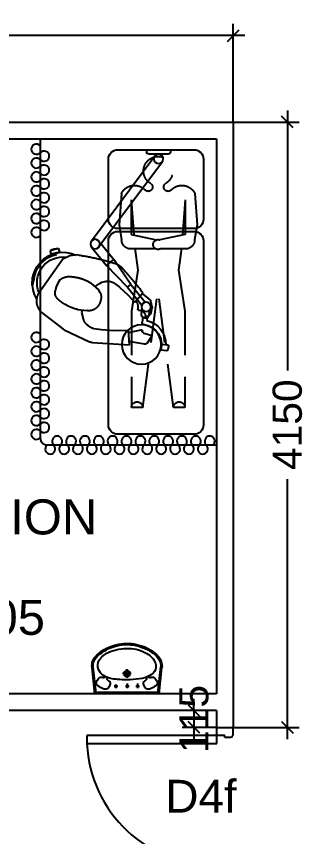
# Model space of a CAD drawing. Extents: x 6345096 to 6738923, y -6490958 to -6305885.
# Drawn here: x 6556506 to 6558494, y -6451708 to -6446084 of the extents above; entities that cross this region are included whole.
import ezdxf
from ezdxf.enums import TextEntityAlignment as Align

# ---------------------------------------------------------------- set-up
doc = ezdxf.new("R2010")
doc.units = 0
doc.header["$LTSCALE"] = 600
doc.header["$MEASUREMENT"] = 0
doc.header["$PDMODE"] = 35
doc.linetypes.add('DASHED', pattern=[0.75, 0.5, -0.25])
doc.layers.get('0').update_dxf_attribs({"linetype": 'CONTINUOUS'})
doc.layers.get('Defpoints').update_dxf_attribs({"linetype": 'CONTINUOUS'})
for name, color, linetype in [('8', 8, 'CONTINUOUS'), ('DOOR', 32, 'CONTINUOUS'), ('furniture', 33, 'CONTINUOUS'), ('REVISIONS', 6, 'CONTINUOUS'), ('Room Dim', 1, 'CONTINUOUS'), ('Toi-Euip', 8, 'CONTINUOUS'), ('toi-fix', 46, 'CONTINUOUS'), ('Working Dim', 5, 'CONTINUOUS')]:
    doc.layers.add(name, color=color, linetype=linetype)
doc.styles.add('ari', font='arial.ttf')
doc.styles.add('ARIAL', font='arial.ttf')
doc.dimstyles.new('int. dim', dxfattribs={"dimtxt": 200, "dimasz": 80, "dimexe": 80, "dimexo": 0, "dimgap": 70, "dimtad": 0, "dimdec": 0, "dimzin": 12, "dimdsep": 46, "dimtxsty": 'ari', "dimblk": 'OBLIQUE', "dimcen": 2, "dimdle": 80, "dimclrd": 256, "dimclre": 256, "dimclrt": 6, "dimadec": 0, "dimazin": 0, "dimtfac": 1, "dimtdec": 0, "dimtix": 1, "dimtmove": 2, "dimatfit": 3, "dimfxl": 1, "dimtolj": 1, "dimtzin": 0, "dimlwd": -1, "dimlwe": -1, "dimarcsym": 0})

# ---------------------------------------------------------------- blocks, each defined once
blk = doc.blocks.new('1000')
at = {"layer": 'DOOR'}
for p, q in [((0, -100), (0, 0)), ((0, 0), (49.7, 0)), ((49.7, 0), (49.7, -2.2)), ((63.2, -49.5), (49.7, -49.5)), ((49.7, -49.5), (49.7, -100)), ((63.2, -13.5), (61, -13.5)), ((63.2, -13.5), (63.2, -49.5)), ((836.8, -13.5), (836.8, -49.5)), ((836.8, -13.5), (839, -13.5)), ((836.8, -49.5), (850.3, -49.5)), ((850.3, 0), (850.3, -2.2)), ((900, 0), (850.3, 0)), ((850.3, -49.5), (850.3, -100)), ((900, -100), (900, 0)), ((49.7, -100), (0, -100)), ((49.7, -100), (49.7, -900.6)), ((100.2, -100), (49.7, -100)), ((100.2, -900.6), (100.2, -100)), ((850.3, -100), (900, -100)), ((49.7, -900.6), (100.2, -900.6))]:
    blk.add_line(p, q, dxfattribs=at)
for centre, major_axis, start_param, end_param in [((49.7, -13.5), (-7.95, 7.95), 3.926991, 5.497787), ((850.3, -13.5), (7.95, 7.95), 0.785398, 2.356194)]:
    blk.add_ellipse(centre, major_axis=major_axis, ratio=1, start_param=start_param, end_param=end_param, dxfattribs=at)
at = {"layer": 'DOOR', "color": 145}
blk.add_ellipse((64.3, -115.3), major_axis=(-519.7, 589.8), ratio=1, start_param=2.464943, end_param=4.009476, dxfattribs=at)
blk = doc.blocks.new('A$C3D630BD9')
at = {"layer": 'furniture', "color": 8}
for p, q in [((-363.1, 0), (-363.1, -12.8)), ((-345.9, -30), (-215.2, -30)), ((-254.5, -43.1), (179.9, -626.7)), ((-198.1, 0), (-198.1, -12.8)), ((-306.6, -81.9), (127.7, -665.5)), ((113.2, -644.5), (26.2, -751.8)), ((179, -666.6), (76.7, -792.7)), ((404.2, -677.6), (398.2, -701.8)), ((398.2, -701.8), (456.5, -716.1)), ((404.2, -677.6), (462.4, -691.8)), ((419.2, -717.1), (421.5, -707.4)), ((462.4, -691.8), (456.5, -716.1)), ((-90, -922.7), (26.2, -751.8)), ((76.7, -792.7), (26.2, -751.8)), ((-66.7, -941.6), (76.7, -792.7)), ((585.8, -930.6), (582.8, -870.7)), ((-90, -922.7), (-190.1, -1046.1)), ((-66.7, -941.6), (-166.8, -1065)), ((-66.7, -941.6), (-90, -922.7)), ((574.2, -900.4), (584.2, -899.9)), ((-216.3, -1131), (-220.4, -1098.8)), ((-163.5, -1124.3), (-167.6, -1092.1)), ((-202, -1151.4), (-199.5, -1171.5)), ((-172.3, -1147.6), (-167.9, -1181.9)), ((-347.9, -1345.4), (-344.6, -1370.9)), ((-300.8, -1332.2), (-341.7, -1337.4)), ((-295.8, -1371.9), (-336.6, -1377.1))]:
    blk.add_line(p, q, dxfattribs=at)
at = {"layer": 'furniture', "color": 8, "linetype": 'DASHED'}
for p, q in [((-529.2, -298.8), (-544.3, -513.3)), ((-26.3, -298.8), (-11.2, -513.3)), ((-462.4, -342.6), (-444.2, -584.9)), ((-462.4, -342.6), (-462.4, -581)), ((-93.1, -342.6), (-111.3, -584.9)), ((-93.1, -342.6), (-93.1, -581)), ((-544.3, -513.3), (-527.7, -617.4)), ((-11.2, -513.3), (-27.7, -617.4)), ((-462.4, -581), (-289, -617.5)), ((-93.1, -581), (-266.2, -617.4)), ((-465.2, -679.9), (-292.3, -679.9)), ((-438.1, -675.2), (-417.3, -825.3)), ((-262.7, -679.9), (-90.2, -679.9)), ((-117.4, -675.2), (-138.2, -825.3)), ((-417.3, -825.3), (-460.9, -1107.3)), ((-138.2, -825.3), (-94.6, -1107.3)), ((-382.8, -1766.6), (-277.7, -963)), ((-172.7, -1766.6), (-277.7, -963)), ((-460.9, -1107.3), (-460.9, -1766.6)), ((-94.6, -1107.3), (-94.6, -1766.6)), ((-460.9, -1766.6), (-382.8, -1766.6)), ((-172.7, -1766.6), (-94.6, -1766.6))]:
    blk.add_line(p, q, dxfattribs=at)
at = {"layer": 'furniture', "color": 8}
for points in [[(-525, 0, 0.414214), (-587.5, -62.5), (-587.5, -477.5, 0.414214), (-525, -540), (0, -540, 0.414214), (62.5, -477.5), (62.5, -62.5, 0.414214), (0, 0)], [(-525, -1950), (0, -1950, 0.414214), (62.5, -1887.5), (62.5, -622.5, 0.414214), (0, -560), (-525, -560, 0.414214), (-587.5, -622.5), (-587.5, -1887.5, 0.414214)]]:
    blk.add_lwpolyline(points, format="xyb", close=True, dxfattribs=at)
at = {"layer": 'furniture', "color": 8, "linetype": 'DASHED'}
for points in [[(154.2, -937.9), (126.8, -919.7), (107.9, -908.6), (86.6, -903.2, 0.246109), (14.4, -920.5), (12.6, -922), (-12.4, -942), (-43.7, -969.4), (-71.1, -995), (-100.7, -1026.5), (-118.3, -1045.1), (-172.6, -979.8, -0.025572), (-28.1, -807.4, -0.12826), (14.5, -780.2, -0.043408), (272.4, -721.1), (327.1, -726.8), (374.7, -749.7), (539.2, -982, -0.327906), (523.7, -1112.1), (514.9, -1119.3), (375.8, -1228.2, -0.054318), (366.6, -1233.9), (193.1, -1317.1, -0.097498), (174.4, -1321.9), (-80.5, -1336.8), (-73.9, -1238.9), (22.4, -1241.5), (109.5, -1233.6), (162.7, -1226.4, 0.141399), (188.1, -1215.2), (215.2, -1192.5, 0.153306), (231.3, -1167.3), (245.2, -1116.1), (241, -1099.1)], [(181.8, -914.8, -0.128062), (310.7, -870.4, -0.215717), (395.8, -891.9), (411.7, -918.6), (420.2, -938.9), (428, -968.9, -0.242433), (408.5, -1024.6, -0.136513), (275.8, -1094.3), (207.8, -1102.7, -0.297129), (130.8, -1067.4, -0.138986), (113.2, -1011.8, -0.105167), (118.5, -979.7), (129.6, -960.8), (146.5, -944.2), (181.9, -915.2)], [(-168.3, -985.2), (-220.7, -1027.8, 0.166504), (-225.8, -1036), (-235.5, -1077.5, 0.116666), (-235.5, -1084.4), (-226.7, -1121, 0.181583), (-220.8, -1129.7), (-199.3, -1144.9, 0.566275), (-191.5, -1141.5, -0.372711), (-143.5, -1098.5, 0.458371), (-138.7, -1092.7, -0.210622), (-124.6, -1037.4)], [(-75.2, -1253.3), (-161, -1234.6, 0.445833), (-168, -1239.6), (-168.2, -1241.8, -0.30427), (-180.6, -1256.5), (-229.9, -1270.7, 0.509983), (-233.1, -1279.5), (-202.2, -1324.9, 0.292523), (-185.1, -1332.3), (-79.3, -1314.7)]]:
    blk.add_lwpolyline(points, format="xyb", dxfattribs=at)
at = {"layer": 'furniture', "color": 8}
for centre, radius in [((-280.6, -62.5), 32.5), ((153.8, -646.1), 32.5), ((-196.3, -1077.6), 32.1), ((-163.5, -1334.9), 135)]:
    blk.add_circle(centre, radius, dxfattribs=at)
at = {"layer": 'furniture', "color": 8, "linetype": 'DASHED'}
for centre, radius, start, end in [((-277.7, -145.2), 100, 299.3037, 240.6963), ((-440.3, -343.1), 99.3, 41.5304, 153.4892), ((-337.8, -240.5), 46.3, 217.5254, 241.0495), ((-345.8, -255.1), 29.7, 240.8997, 49.9563), ((-209.7, -255.1), 29.7, 130.0437, 299.1003), ((-217.7, -240.5), 46.3, 298.9505, 322.4746), ((-115.2, -343.1), 99.3, 26.5108, 131.4884), ((-465.2, -617.4), 62.5, 180, 270), ((-277.5, -649.4), 33.9, 244.0747, 109.7625), ((-90.2, -617.4), 62.5, 270, 0), ((-421.9, -1766.6), 38.4, 0, 180), ((-133.6, -1766.6), 38.4, 0, 180)]:
    blk.add_arc(centre, radius, start, end, dxfattribs=at)
at = {"layer": 'furniture', "color": 8}
for centre, radius, start, end in [((-345.9, -12.8), 17.2, 180, 270), ((-215.2, -12.8), 17.2, 270, 0), ((374.6, -912.1), 210, 328.0454, 115.3788), ((448.1, -624), 92.5, 237.3383, 275.1876), ((412.5, -769.7), 92.5, 57.3383, 95.1876), ((374.6, -912.1), 200, 3.334, 77.096), ((374.6, -912.1), 177.5, 337.2572, 98.7334), ((671.7, -896.2), 92.5, 164.0092, 201.8585), ((-189.9, -1127.7), 26.6, 187.2598, 7.2598), ((-163.5, -1334.9), 167.3, 102.4038, 180.3938), ((-163.5, -1334.9), 137.3, 97.2598, 195.6358), ((-182.8, -1183.8), 15, 277.2598, 7.2598), ((-340.8, -1344.5), 7.13, 97.2598, 187.2598), ((-337.5, -1370), 7.13, 187.2598, 277.2598)]:
    blk.add_arc(centre, radius, start, end, dxfattribs=at)
blk = doc.blocks.new('A$C599E3A40')
at = {"layer": 'furniture', "color": 8}
for p, q in [((0, 0), (-2050, 0)), ((-2100, -1200.5), (-2100, -50))]:
    blk.add_line(p, q, dxfattribs=at)
blk.add_arc((-2050, -50), 50, 90, 180, dxfattribs=at)
for centre, major_axis, start_param, end_param in [((-2026.3, 26.1), (0, -36), 7.043597, 11.805959), ((-1931.3, 26.1), (0, -36), 7.043597, 11.805959), ((-1836.3, 26.1), (0, -36), 7.043597, 11.805959), ((-1741.3, 26.1), (0, -36), 7.043597, 11.805959), ((-1646.4, 26.1), (0, -36), 7.043597, 11.805959), ((-1551.4, 26.1), (0, -36), 7.043597, 11.805959), ((-1456.4, 26.1), (0, -36), 7.043597, 11.805959), ((-1361.4, 26.1), (0, -36), 7.043597, 11.805959), ((-640.9, 26.1), (0, -36), 7.043597, 11.805959), ((-545.9, 26.1), (0, -36), 7.043597, 11.805959), ((-450.9, 26.1), (0, -36), 7.043597, 11.805959), ((-355.9, 26.1), (0, -36), 7.043597, 11.805959), ((-261, 26.1), (0, -36), 7.043597, 11.805959), ((-166, 26.1), (0, -36), 7.043597, 11.805959), ((-71, 26.1), (0, -36), 7.043597, 11.805959), ((-2126.1, -68.7), (36, 0), 7.043597, 11.805959), ((-1978.8, -26.1), (0, -36), 10.185189, 14.947552), ((-1883.8, -26.1), (0, -36), 10.185189, 14.947552), ((-1788.8, -26.1), (0, -36), 10.185189, 14.947552), ((-1693.8, -26.1), (0, -36), 10.185189, 14.947552), ((-1598.9, -26.1), (0, -36), 10.185189, 14.947552), ((-1503.9, -26.1), (0, -36), 10.185189, 14.947552), ((-1408.9, -26.1), (0, -36), 10.185189, 14.947552), ((-593.4, -26.1), (0, -36), 10.185189, 14.947552), ((-498.4, -26.1), (0, -36), 10.185189, 14.947552), ((-403.4, -26.1), (0, -36), 10.185189, 14.947552), ((-308.5, -26.1), (0, -36), 10.185189, 14.947552), ((-213.5, -26.1), (0, -36), 10.185189, 14.947552), ((-118.5, -26.1), (0, -36), 10.185189, 14.947552), ((-2073.9, -116.2), (36, 0), 10.185189, 14.947552), ((-2126.1, -163.7), (36, 0), 7.043597, 11.805959), ((-2126.1, -258.7), (36, 0), 7.043597, 11.805959), ((-2073.9, -211.2), (36, 0), 10.185189, 14.947552), ((-2073.9, -306.2), (36, 0), 10.185189, 14.947552), ((-2126.1, -353.6), (36, 0), 7.043597, 11.805959), ((-2073.9, -401.1), (36, 0), 10.185189, 14.947552), ((-2126.1, -448.6), (36, 0), 7.043597, 11.805959), ((-2073.9, -496.1), (36, 0), 10.185189, 14.947552), ((-2126.1, -543.6), (36, 0), 7.043597, 11.805959), ((-2073.9, -591.1), (36, 0), 10.185189, 14.947552), ((-2126.1, -638.6), (36, 0), 7.043597, 11.805959), ((-2073.9, -686.1), (36, 0), 10.185189, 14.947552), ((-2126.1, -733.6), (36, 0), 7.043597, 11.805959), ((-2073.9, -781), (36, 0), 10.185189, 14.947552), ((-2126.1, -828.5), (36, 0), 7.043597, 11.805959), ((-2073.9, -876), (36, 0), 10.185189, 14.947552), ((-2126.1, -923.5), (36, 0), 7.043597, 11.805959), ((-2073.9, -971), (36, 0), 10.185189, 14.947552), ((-2126.1, -1018.5), (36, 0), 7.043597, 11.805959), ((-2073.9, -1066), (36, 0), 10.185189, 14.947552), ((-2126.1, -1113.5), (36, 0), 7.043597, 11.805959), ((-2073.9, -1160.9), (36, 0), 10.185189, 14.947552)]:
    blk.add_ellipse(centre, major_axis=major_axis, ratio=0.956121, start_param=start_param, end_param=end_param, dxfattribs=at)
blk = doc.blocks.new('A$C4D064DB7')
at = {"layer": 'Toi-Euip', "color": 8}
for p, q in [((-219.3, -1), (-239.3, 178)), ((-212.3, 5.4), (-232.3, 184.5)), ((212.2, 4.9), (232.3, 184.5)), ((219.2, -1), (239.3, 178)), ((-28.5, 137.9), (30, 137.9)), ((0.9, 167), (0.9, 107.5)), ((-73.1, 68.7), (-73.1, 37.2)), ((-0.6, 68.7), (-0.6, 37.2)), ((76.2, 63.6), (76.2, 37.2)), ((-204.6, 8.3), (200.4, 8.3)), ((-61.3, 51.7), (-86.8, 51.7)), ((11.1, 51.7), (-14.3, 51.7)), ((87.9, 51.7), (62.5, 51.7)), ((-219.3, -1), (219.2, -1))]:
    blk.add_line(p, q, dxfattribs=at)
for centre, radius in [((0.9, 137.9), 20.9), ((0.9, 137.9), 15), ((0.9, 137.9), 10.5), ((-73.1, 51.7), 6.23), ((-0.6, 51.7), 6.23), ((76.2, 51.7), 6.23)]:
    blk.add_circle(centre, radius, dxfattribs=at)
for centre, radius, start, end in [((-3.7, 79.1), 265.8, 77.1391, 106.8516), ((11, 56.9), 284.8, 46.3845, 81.023), ((-15, 63.3), 278.1, 103.6801, 133.1199), ((-52.1, 129.5), 194.1, 106.9894, 130.6854), ((-12.7, 69.4), 239.9, 90.5187, 121.0564), ((0.4, 42.8), 293.4, 66.1951, 111.8497), ((4.5, 21.6), 288.4, 65.4107, 93.8454), ((17.4, 64.4), 266.9, 46.2173, 67.6674), ((74.5, 158), 135.4, 31.8603, 68.3132), ((-135.9, 190.3), 102.7, 132.34, 168.5521), ((-156.9, 191.3), 75.7, 146.7911, 185.1402), ((-115.7, 175.3), 119.3, 121.8415, 151.2146), ((-79.5, 166.9), 122.1, 117.7975, 160.6946), ((131.4, 192.6), 68.8, 336.7779, 32.4081), ((140.9, 188.9), 91.5, 357.2238, 48.0895), ((143.8, 190.8), 96.4, 352.3942, 48.6169), ((-159.3, 187.8), 80.7, 163.2392, 186.9959), ((-105.8, 184.4), 91.8, 165.5854, 192.6546), ((-124.3, 195.5), 77.6, 203.693, 246.3813), ((-174.7, 96.4), 17.3, 50.4642, 129.5358), ((-73.6, 263.8), 161.7, 239.5902, 265.9719), ((-156.5, 116.7), 8.45, 294.5104, 30.3287), ((98.1, 210.4), 106.4, 278.0202, 335.0221), ((157.9, 115.9), 7.49, 165.1523, 247.9307), ((176.7, 96.4), 17.3, 50.4642, 129.5358), ((-188.7, 72.6), 20.1, 152.4908, 243.191), ((-154.2, 64.6), 55.1, 124.9669, 161.6496), ((-157.9, 115.7), 8.33, 226.0403, 306.1074), ((-126.4, 102.5), 8.28, 83.1526, 217.3039), ((-161, 71.5), 47.7, 305.0585, 347.193), ((-110.1, 109.7), 26, 208.2715, 253.614), ((-144.2, 69.4), 30.9, 343.9654, 29.9209), ((33.5, 869.5), 776.1, 261.2228, 267.52), ((-3.1, 803.8), 709.6, 270.2431, 275.5482), ((44.3, 384), 287.3, 274.2321, 283.8267), ((146.2, 69.4), 30.9, 150.0791, 196.0346), ((163, 71.5), 47.7, 192.807, 234.9415), ((112.1, 109.7), 26, 286.386, 331.7285), ((129.6, 102.2), 7.16, 318.2984, 78.6803), ((159.9, 115.7), 8.33, 233.8926, 313.9597), ((156.2, 64.6), 55.1, 18.3504, 55.0331), ((190.7, 72.6), 20.1, 296.809, 27.5092), ((-200, -15.1), 23.9, 101.1451, 143.7785), ((-120.2, 149.2), 122.2, 230.5982, 250.4136), ((-145.6, 63.1), 33, 241.9192, 291.3561), ((147.6, 63.1), 33, 248.6439, 298.0808), ((122.2, 149.2), 122.2, 289.5864, 309.4018), ((199.8, -16.6), 24.9, 38.7487, 88.5796)]:
    blk.add_arc(centre, radius, start, end, dxfattribs=at)
blk = doc.blocks.new('_Oblique')
at = {"color": 0, "linetype": 'ByBlock', "lineweight": -2}
blk.add_line((-0.5, -0.5), (0.5, 0.5), dxfattribs=at)
blk = doc.blocks.new('*D1829')
at = {"layer": 'Defpoints', "color": 0, "transparency": 16777216}
for p in [(6557876.8, -6450843.9, 20.5), (6557722.6, -6450958.9), (6557878.7, -6450958.9, 22.2)]:
    blk.add_point(p, dxfattribs=at)
at = {"layer": 'Working Dim', "transparency": 16777216}
for p, q in [((6557722.6, -6450843.9), (6557722.6, -6450763.9)), ((6557876.8, -6450843.9), (6557642.6, -6450843.9)), ((6557722.6, -6450843.9), (6557722.6, -6450958.9)), ((6557878.7, -6450958.9), (6557642.6, -6450958.9)), ((6557722.6, -6450958.9), (6557722.6, -6451038.9))]:
    blk.add_line(p, q, dxfattribs=at)
at = {"layer": 'Working Dim', "transparency": 16777216, "xscale": 80, "yscale": 80, "zscale": 80}
for p, rotation in [((6557722.6, -6450843.9), 270), ((6557722.6, -6450958.9), 90)]:
    blk.add_blockref('_Oblique', p, dxfattribs=dict(at, rotation=rotation))
at = {"layer": 'Working Dim', "color": 6, "transparency": 16777216, "insert": (6557722.6, -6450901.4), "char_height": 200, "attachment_point": 5, "rotation": 90, "style": 'ari'}
blk.add_mtext('\\A1;115', dxfattribs=at)
blk = doc.blocks.new('*D1830')
at = {"layer": 'Defpoints', "color": 0, "transparency": 16777216}
for p in [(6557991.8, -6446808.9, 20.5), (6557991.8, -6450958.9, 22.2), (6558362.7, -6450958.9)]:
    blk.add_point(p, dxfattribs=at)
at = {"layer": 'Working Dim', "transparency": 16777216}
for p, q in [((6558362.7, -6446728.9), (6558362.7, -6448511.6)), ((6557991.8, -6446808.9), (6558442.7, -6446808.9)), ((6558362.7, -6451038.9), (6558362.7, -6449256.2)), ((6557991.8, -6450958.9), (6558442.7, -6450958.9))]:
    blk.add_line(p, q, dxfattribs=at)
at = {"layer": 'Working Dim', "transparency": 16777216, "xscale": 80, "yscale": 80, "zscale": 80}
for p, rotation in [((6558362.7, -6446808.9), 90), ((6558362.7, -6450958.9), 270)]:
    blk.add_blockref('_Oblique', p, dxfattribs=dict(at, rotation=rotation))
at = {"layer": 'Working Dim', "color": 6, "transparency": 16777216, "insert": (6558362.7, -6448883.9), "char_height": 200, "attachment_point": 5, "rotation": 90, "style": 'ari'}
blk.add_mtext('\\A1;4150', dxfattribs=at)
blk = doc.blocks.new('*D2399')
at = {"layer": 'Defpoints', "color": 0, "transparency": 16777216}
for p in [(6557991.8, -6446215.4), (6553327.3, -6446808.9), (6557991.8, -6446808.9, 20.5)]:
    blk.add_point(p, dxfattribs=at)
at = {"layer": 'Working Dim', "transparency": 16777216}
for p, q in [((6553327.3, -6446808.9), (6553327.3, -6446135.4)), ((6557991.8, -6446808.9), (6557991.8, -6446135.4)), ((6553247.3, -6446215.4), (6555286.1, -6446215.4)), ((6558071.8, -6446215.4), (6556032.9, -6446215.4))]:
    blk.add_line(p, q, dxfattribs=at)
at = {"layer": 'Working Dim', "transparency": 16777216, "xscale": 80, "yscale": 80, "zscale": 80, "rotation": 180}
blk.add_blockref('_Oblique', (6553327.3, -6446215.4), dxfattribs=at)
at = {"layer": 'Working Dim', "transparency": 16777216, "xscale": 80, "yscale": 80, "zscale": 80}
blk.add_blockref('_Oblique', (6557991.8, -6446215.4), dxfattribs=at)
at = {"layer": 'Working Dim', "color": 6, "transparency": 16777216, "insert": (6555659.5, -6446215.4), "char_height": 200, "attachment_point": 5, "style": 'ari'}
blk.add_mtext('\\A1;4665', dxfattribs=at)

msp = doc.modelspace()

# ---------------------------------------------------------------- linework, layer by layer
at = {"layer": 'REVISIONS'}
for p, q in [((6553327.297, -6446808.903, -10.453), (6557991.779, -6446808.904, -10.453)), ((6557991.779, -6446808.904, 20.506), (6557991.779, -6450958.901, 20.506)), ((6553442.297, -6446923.903, -10.453), (6557876.78, -6446923.903, -10.453)), ((6557876.78, -6446923.903), (6557876.78, -6450728.901)), ((6557876.78, -6450728.901), (6553442.297, -6450728.901)), ((6557876.78, -6450843.901, -8.732), (6553442.297, -6450843.901, -8.732)), ((6557876.78, -6450843.901, 20.506), (6557876.78, -6450958.901, 20.506)), ((6557876.78, -6450958.901, 22.227), (6557991.779, -6450958.901, 22.227))]:
    msp.add_line(p, q, dxfattribs=at)

# ---------------------------------------------------------------- block references
at = {"layer": 'DOOR', "linetype": 'Continuous', "xscale": 1.11111110728237, "yscale": 1.11111110728237, "zscale": 1.11111110728237, "rotation": 270.0000132548359}
msp.add_blockref('1000', (6557989.835, -6450958.901, 22.227), dxfattribs=at)
at = {"layer": 'furniture', "color": 3, "rotation": 90}
msp.add_blockref('A$C599E3A40', (6556669.28, -6446923.902, 0.681), dxfattribs=at)
at = {"layer": 'furniture', "xscale": -1}
msp.add_blockref('A$C3D630BD9', (6557199.361, -6446998.903, 0.681), dxfattribs=at)
at = {"layer": 'toi-fix', "xscale": -1}
msp.add_blockref('A$C4D064DB7', (6557263.707, -6450727.887), dxfattribs=at)

# ---------------------------------------------------------------- texts
at = {"layer": '8', "color": 6, "style": 'ari'}
msp.add_text('D4f', height=225, dxfattribs=at).set_placement((6557526.481, -6451543.631, 20.506))
at = {"layer": 'REVISIONS', "style": 'ARIAL'}
msp.add_text('CONSULTATION', height=240, dxfattribs=at).set_placement((6555746.708, -6449636.009, -10.453), align=Align.CENTER)
at = {"layer": 'Room Dim', "style": 'ARIAL'}
msp.add_text('4430 x 3805', height=240, dxfattribs=at).set_placement((6555779.123, -6450324.603, -10.453), align=Align.CENTER)

# ---------------------------------------------------------------- dimensions: what is measured, and where the dimension line sits
at = {"layer": 'Working Dim'}
dim = msp.add_linear_dim(base=(6557991.779, -6446215.436), p1=(6553327.297, -6446808.925), p2=(6557991.779, -6446808.904, 20.506), text='4665', dimstyle='int. dim', dxfattribs=at)
dim.commit()
dim.dimension.update_dxf_attribs({"geometry": '*D2399', "text_midpoint": (6555659.538, -6446215.436)})
at = {"layer": 'Working Dim', "color": 6}
for base, p1, p2, picture, middle in [((6558362.666, -6450958.901), (6557991.779, -6446808.904, 20.506), (6557991.78, -6450958.901, 22.227), '*D1830', (6558362.666, -6448883.902)), ((6557722.623, -6450958.901), (6557876.78, -6450843.901, 20.506), (6557878.724, -6450958.901, 22.227), '*D1829', (6557722.623, -6450901.401))]:
    dim = msp.add_linear_dim(base=base, p1=p1, p2=p2, angle=90, dimstyle='int. dim', override={"dimtxt": 200, "dimarcsym": 1}, dxfattribs=at)
    dim.commit()
    dim.dimension.update_dxf_attribs({"geometry": picture, "text_midpoint": middle})

doc.saveas('drawing.dxf')
